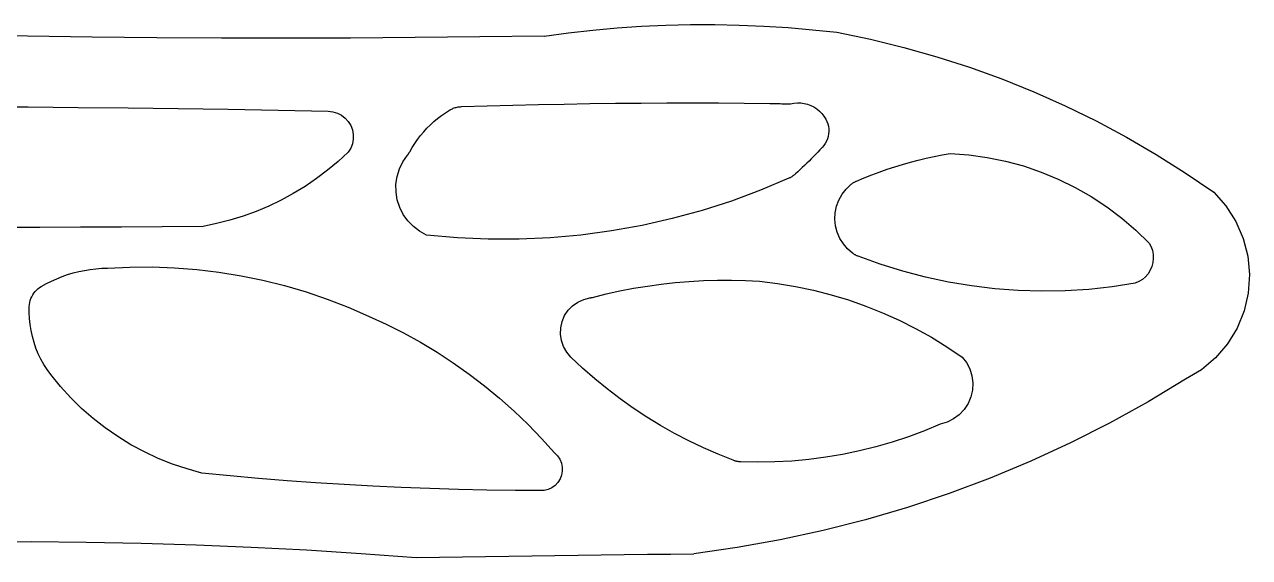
# Model space of a CAD drawing. Header units: millimetres. Extents: x -22 to 17.5, y -7.2 to 9.5.
# Drawn here: x -14.11 to -7.95, y 2.16 to 4.84 of the extents above; entities that cross this region are included whole.
import ezdxf

# ---------------------------------------------------------------- set-up
doc = ezdxf.new("R2010")
doc.units = ezdxf.units.MM
doc.header["$MEASUREMENT"] = 0
doc.layers.get('0').update_dxf_attribs({"linetype": 'CONTINUOUS', "true_color": 0xffffff})

msp = doc.modelspace()

# ---------------------------------------------------------------- linework, layer by layer
for p, q in [((-11.3751, 4.7987), (-11.253, 4.8123)), ((-11.253, 4.8123), (-11.1306, 4.8233)), ((-11.1306, 4.8233), (-11.0079, 4.8316)), ((-11.0079, 4.8316), (-10.8851, 4.8372)), ((-10.8851, 4.8372), (-10.7623, 4.8401)), ((-10.7623, 4.8401), (-10.6393, 4.8403)), ((-10.6393, 4.8403), (-10.5165, 4.8378)), ((-10.5165, 4.8378), (-10.3936, 4.8327)), ((-10.3936, 4.8327), (-10.271, 4.8249)), ((-10.271, 4.8249), (-10.1485, 4.8144)), ((-10.1485, 4.8144), (-10.0263, 4.8012)), ((-14.0959, 4.7816), (-14.4208, 4.7873)), ((-13.7711, 4.7772), (-14.0959, 4.7816)), ((-13.4462, 4.7741), (-13.7711, 4.7772)), ((-13.1213, 4.7723), (-13.4462, 4.7741)), ((-12.7964, 4.7717), (-13.1213, 4.7723)), ((-12.4716, 4.7725), (-12.7964, 4.7717)), ((-12.1467, 4.7745), (-12.4716, 4.7725)), ((-11.8218, 4.7778), (-12.1467, 4.7745)), ((-11.497, 4.7824), (-11.8218, 4.7778)), ((-11.497, 4.7824), (-11.3751, 4.7987)), ((-10.0263, 4.8012), (-9.857, 4.7663)), ((-9.857, 4.7663), (-9.689, 4.7254)), ((-9.689, 4.7254), (-9.5226, 4.6784)), ((-9.5226, 4.6784), (-9.358, 4.6255)), ((-9.358, 4.6255), (-9.1954, 4.5667)), ((-9.1954, 4.5667), (-9.035, 4.5021)), ((-9.035, 4.5021), (-8.8771, 4.4318)), ((-11.6556, 4.435), (-11.5263, 4.4381)), ((-11.5263, 4.4381), (-11.3971, 4.4407)), ((-11.3971, 4.4407), (-11.2679, 4.4428)), ((-11.2679, 4.4428), (-11.1387, 4.4444)), ((-11.1387, 4.4444), (-11.0094, 4.4455)), ((-11.0094, 4.4455), (-10.8802, 4.4462)), ((-10.8802, 4.4462), (-10.7509, 4.4463)), ((-10.7509, 4.4463), (-10.6217, 4.446)), ((-10.6217, 4.446), (-10.4925, 4.4452)), ((-10.4925, 4.4452), (-10.3632, 4.444)), ((-10.3632, 4.444), (-10.3545, 4.4436)), ((-10.3545, 4.4436), (-10.3458, 4.4434)), ((-10.3458, 4.4434), (-10.337, 4.4431)), ((-10.337, 4.4431), (-10.3283, 4.4429)), ((-10.3283, 4.4429), (-10.3196, 4.4427)), ((-10.3196, 4.4427), (-10.3108, 4.4425)), ((-10.3108, 4.4425), (-10.3021, 4.4424)), ((-10.3021, 4.4424), (-10.2934, 4.4423)), ((-10.2934, 4.4423), (-10.2846, 4.4422)), ((-10.2846, 4.4422), (-10.2759, 4.4421)), ((-10.2759, 4.4421), (-10.2672, 4.4421)), ((-10.2672, 4.4421), (-10.2584, 4.4421)), ((-10.2584, 4.4421), (-10.2415, 4.4454)), ((-10.2415, 4.4454), (-10.2242, 4.4467)), ((-10.2242, 4.4467), (-10.2069, 4.4462)), ((-10.2069, 4.4462), (-10.1898, 4.4438)), ((-10.1898, 4.4438), (-10.1731, 4.4396)), ((-10.1731, 4.4396), (-10.1569, 4.4335)), ((-14.3452, 4.4275), (-14.0936, 4.4259)), ((-14.0936, 4.4259), (-13.8419, 4.4238)), ((-13.8419, 4.4238), (-13.5903, 4.4211)), ((-13.5903, 4.4211), (-13.3386, 4.4179)), ((-13.3386, 4.4179), (-13.087, 4.414)), ((-13.087, 4.414), (-12.8353, 4.4096)), ((-12.8353, 4.4096), (-12.5837, 4.4046)), ((-12.5837, 4.4046), (-12.5604, 4.402)), ((-12.5604, 4.402), (-12.5379, 4.3951)), ((-12.5379, 4.3951), (-12.517, 4.3844)), ((-12.517, 4.3844), (-12.4984, 4.37)), ((-12.0334, 4.3678), (-12.014, 4.3826)), ((-12.014, 4.3826), (-11.9941, 4.3966)), ((-11.9941, 4.3966), (-11.9735, 4.4097)), ((-11.9735, 4.4097), (-11.969, 4.4123)), ((-11.969, 4.4123), (-11.9644, 4.4147)), ((-11.9644, 4.4147), (-11.9596, 4.417)), ((-11.9596, 4.417), (-11.9548, 4.419)), ((-11.9548, 4.419), (-11.9499, 4.4208)), ((-11.9499, 4.4208), (-11.9449, 4.4224)), ((-11.9449, 4.4224), (-11.9398, 4.4238)), ((-11.9398, 4.4238), (-11.9347, 4.425)), ((-11.9347, 4.425), (-11.9296, 4.4259)), ((-11.9296, 4.4259), (-11.9244, 4.4266)), ((-11.9244, 4.4266), (-11.9192, 4.4272)), ((-11.9192, 4.4272), (-11.9139, 4.4274)), ((-11.9139, 4.4274), (-11.7847, 4.4315)), ((-11.7847, 4.4315), (-11.6556, 4.435)), ((-10.1569, 4.4335), (-10.1414, 4.4258)), ((-10.1414, 4.4258), (-10.1269, 4.4163)), ((-10.1269, 4.4163), (-10.1135, 4.4054)), ((-10.1135, 4.4054), (-10.1014, 4.3931)), ((-10.1014, 4.3931), (-10.0907, 4.3795)), ((-10.0907, 4.3795), (-10.0816, 4.3648)), ((-8.8771, 4.4318), (-8.7218, 4.3559)), ((-12.4984, 4.37), (-12.4827, 4.3524)), ((-12.4827, 4.3524), (-12.4705, 4.3323)), ((-12.4705, 4.3323), (-12.4621, 4.3104)), ((-12.1037, 4.3005), (-12.0873, 4.3185)), ((-12.0873, 4.3185), (-12.07, 4.3357)), ((-12.07, 4.3357), (-12.052, 4.3521)), ((-12.052, 4.3521), (-12.0334, 4.3678)), ((-10.0816, 4.3648), (-10.076, 4.3532)), ((-10.076, 4.3532), (-10.0717, 4.3412)), ((-10.0717, 4.3412), (-10.0686, 4.3287)), ((-10.0686, 4.3287), (-10.0669, 4.316)), ((-10.0669, 4.316), (-10.0665, 4.3032)), ((-8.7218, 4.3559), (-8.5692, 4.2744)), ((-12.4621, 4.3104), (-12.4578, 4.2873)), ((-12.4578, 4.2637), (-12.4621, 4.2406)), ((-12.4578, 4.2873), (-12.4578, 4.2637)), ((-12.1483, 4.2427), (-12.1343, 4.2626)), ((-12.1343, 4.2626), (-12.1194, 4.2819)), ((-12.1194, 4.2819), (-12.1037, 4.3005)), ((-10.0781, 4.2535), (-10.0842, 4.2422)), ((-10.0733, 4.2654), (-10.0781, 4.2535)), ((-10.0697, 4.2777), (-10.0733, 4.2654)), ((-10.0674, 4.2903), (-10.0697, 4.2777)), ((-10.0665, 4.3032), (-10.0674, 4.2903)), ((-8.5692, 4.2744), (-8.4198, 4.1876)), ((-12.4827, 4.1986), (-12.5338, 4.1517)), ((-12.4705, 4.2187), (-12.4827, 4.1986)), ((-12.4621, 4.2406), (-12.4705, 4.2187)), ((-12.1814, 4.1889), (-12.1804, 4.1904)), ((-12.1804, 4.1904), (-12.1793, 4.1919)), ((-12.1793, 4.1919), (-12.1783, 4.1934)), ((-12.1783, 4.1934), (-12.1774, 4.1949)), ((-12.1774, 4.1949), (-12.1764, 4.1964)), ((-12.1764, 4.1964), (-12.1755, 4.198)), ((-12.1755, 4.198), (-12.1746, 4.1995)), ((-12.1746, 4.1995), (-12.1737, 4.2011)), ((-12.1737, 4.2011), (-12.1615, 4.2221)), ((-12.1615, 4.2221), (-12.1483, 4.2427)), ((-10.1215, 4.199), (-10.1324, 4.1876)), ((-10.1106, 4.2103), (-10.1215, 4.199)), ((-10.0997, 4.2218), (-10.1106, 4.2103)), ((-10.0914, 4.2316), (-10.0997, 4.2218)), ((-10.0842, 4.2422), (-10.0914, 4.2316)), ((-9.4965, 4.1855), (-9.4561, 4.1928)), ((-9.4561, 4.1928), (-9.3627, 4.1857)), ((-12.5338, 4.1517), (-12.5872, 4.1074)), ((-12.2257, 4.1148), (-12.2083, 4.1505)), ((-12.2083, 4.1505), (-12.1858, 4.1832)), ((-12.1858, 4.1832), (-12.1846, 4.1846)), ((-12.1846, 4.1846), (-12.1835, 4.186)), ((-12.1835, 4.186), (-12.1825, 4.1875)), ((-12.1825, 4.1875), (-12.1814, 4.1889)), ((-10.1884, 4.1321), (-10.1998, 4.1213)), ((-10.1771, 4.1431), (-10.1884, 4.1321)), ((-10.1658, 4.1541), (-10.1771, 4.1431)), ((-10.1546, 4.1652), (-10.1658, 4.1541)), ((-10.1435, 4.1764), (-10.1546, 4.1652)), ((-10.1324, 4.1876), (-10.1435, 4.1764)), ((-9.7346, 4.1253), (-9.6955, 4.1373)), ((-9.6955, 4.1373), (-9.6561, 4.1485)), ((-9.6561, 4.1485), (-9.6165, 4.159)), ((-9.6165, 4.159), (-9.5766, 4.1686)), ((-9.5766, 4.1686), (-9.5366, 4.1775)), ((-9.5366, 4.1775), (-9.4965, 4.1855)), ((-9.3627, 4.1857), (-9.2699, 4.1727)), ((-9.2699, 4.1727), (-9.178, 4.1538)), ((-9.178, 4.1538), (-9.0876, 4.1292)), ((-9.0876, 4.1292), (-8.9989, 4.0989)), ((-8.4198, 4.1876), (-8.2735, 4.0954)), ((-12.5872, 4.1074), (-12.6427, 4.0658)), ((-12.2431, 4.0376), (-12.2373, 4.0769)), ((-12.2373, 4.0769), (-12.2257, 4.1148)), ((-10.2669, 4.0677), (-10.4102, 4.0072)), ((-10.264, 4.0691), (-10.2669, 4.0677)), ((-10.261, 4.0705), (-10.264, 4.0691)), ((-10.2582, 4.072), (-10.261, 4.0705)), ((-10.2553, 4.0736), (-10.2582, 4.072)), ((-10.2526, 4.0753), (-10.2553, 4.0736)), ((-10.2498, 4.0771), (-10.2526, 4.0753)), ((-10.2471, 4.0789), (-10.2498, 4.0771)), ((-10.2445, 4.0808), (-10.2471, 4.0789)), ((-10.2419, 4.0827), (-10.2445, 4.0808)), ((-10.2393, 4.0848), (-10.2419, 4.0827)), ((-10.2369, 4.0869), (-10.2393, 4.0848)), ((-10.2344, 4.089), (-10.2369, 4.0869)), ((-10.2228, 4.0997), (-10.2344, 4.089)), ((-10.2113, 4.1104), (-10.2228, 4.0997)), ((-10.1998, 4.1213), (-10.2113, 4.1104)), ((-9.9265, 4.0537), (-9.8887, 4.0695)), ((-9.8887, 4.0695), (-9.8506, 4.0846)), ((-9.8506, 4.0846), (-9.8122, 4.0989)), ((-9.8122, 4.0989), (-9.7736, 4.1125)), ((-9.7736, 4.1125), (-9.7346, 4.1253)), ((-8.9989, 4.0989), (-8.9122, 4.0631)), ((-8.2735, 4.0954), (-8.1307, 3.998)), ((-12.7001, 4.0269), (-12.7594, 3.9909)), ((-12.6427, 4.0658), (-12.7001, 4.0269)), ((-12.2428, 3.9979), (-12.2431, 4.0376)), ((-10.4102, 4.0072), (-10.556, 3.9531)), ((-9.9998, 3.9869), (-9.9795, 4.0132)), ((-9.9795, 4.0132), (-9.9554, 4.0361)), ((-9.9554, 4.0361), (-9.9532, 4.0378)), ((-9.9532, 4.0378), (-9.951, 4.0396)), ((-9.951, 4.0396), (-9.9487, 4.0412)), ((-9.9487, 4.0412), (-9.9463, 4.0428)), ((-9.9463, 4.0428), (-9.944, 4.0444)), ((-9.944, 4.0444), (-9.9416, 4.0459)), ((-9.9416, 4.0459), (-9.9391, 4.0473)), ((-9.9391, 4.0473), (-9.9367, 4.0487)), ((-9.9367, 4.0487), (-9.9342, 4.05)), ((-9.9342, 4.05), (-9.9316, 4.0513)), ((-9.9316, 4.0513), (-9.9291, 4.0525)), ((-9.9291, 4.0525), (-9.9265, 4.0537)), ((-8.9122, 4.0631), (-8.8281, 4.0219)), ((-8.8281, 4.0219), (-8.7466, 3.9754)), ((-12.8204, 3.9579), (-12.8829, 3.9279)), ((-12.7594, 3.9909), (-12.8204, 3.9579)), ((-12.2365, 3.9587), (-12.2428, 3.9979)), ((-12.2242, 3.9209), (-12.2365, 3.9587)), ((-10.556, 3.9531), (-10.704, 3.9055)), ((-10.0274, 3.9268), (-10.0159, 3.9579)), ((-10.0159, 3.9579), (-9.9998, 3.9869)), ((-8.7466, 3.9754), (-8.6683, 3.9239)), ((-8.1307, 3.998), (-8.0689, 3.9288)), ((-12.9469, 3.901), (-13.0121, 3.8773)), ((-12.8829, 3.9279), (-12.9469, 3.901)), ((-12.2064, 3.8855), (-12.2242, 3.9209)), ((-12.1833, 3.8532), (-12.2064, 3.8855)), ((-10.704, 3.9055), (-10.854, 3.8646)), ((-10.0357, 3.8611), (-10.034, 3.8943)), ((-10.034, 3.8943), (-10.0274, 3.9268)), ((-8.6683, 3.9239), (-8.5934, 3.8676)), ((-8.0689, 3.9288), (-8.0189, 3.8506)), ((-14.0346, 3.8201), (-14.2399, 3.8198)), ((-13.8293, 3.8209), (-14.0346, 3.8201)), ((-13.624, 3.822), (-13.8293, 3.8209)), ((-13.4188, 3.8237), (-13.624, 3.822)), ((-13.2135, 3.8257), (-13.4188, 3.8237)), ((-13.1455, 3.8396), (-13.2135, 3.8257)), ((-13.0783, 3.8568), (-13.1455, 3.8396)), ((-13.0121, 3.8773), (-13.0783, 3.8568)), ((-12.1556, 3.8247), (-12.1833, 3.8532)), ((-12.1239, 3.8008), (-12.1556, 3.8247)), ((-11.0057, 3.8303), (-11.1588, 3.8029)), ((-10.854, 3.8646), (-11.0057, 3.8303)), ((-10.0323, 3.8281), (-10.0357, 3.8611)), ((-10.024, 3.796), (-10.0323, 3.8281)), ((-8.5934, 3.8676), (-8.5222, 3.8066)), ((-8.0189, 3.8506), (-7.9819, 3.7655)), ((-12.0889, 3.7821), (-12.1239, 3.8008)), ((-11.934, 3.7683), (-12.0889, 3.7821)), ((-11.7787, 3.7614), (-11.934, 3.7683)), ((-11.6232, 3.7615), (-11.7787, 3.7614)), ((-11.4678, 3.7684), (-11.6232, 3.7615)), ((-11.3129, 3.7822), (-11.4678, 3.7684)), ((-11.1588, 3.8029), (-11.3129, 3.7822)), ((-10.0108, 3.7655), (-10.024, 3.796)), ((-9.9932, 3.7373), (-10.0108, 3.7655)), ((-8.5222, 3.8066), (-8.455, 3.7413)), ((-7.9819, 3.7655), (-7.959, 3.6756)), ((-9.9716, 3.7122), (-9.9932, 3.7373)), ((-9.9464, 3.6906), (-9.9716, 3.7122)), ((-8.455, 3.7413), (-8.4456, 3.7232)), ((-8.4456, 3.7232), (-8.4389, 3.704)), ((-8.4389, 3.704), (-8.4352, 3.684)), ((-9.9442, 3.689), (-9.9464, 3.6906)), ((-9.942, 3.6875), (-9.9442, 3.689)), ((-9.9397, 3.6861), (-9.942, 3.6875)), ((-9.9374, 3.6846), (-9.9397, 3.6861)), ((-9.9351, 3.6833), (-9.9374, 3.6846)), ((-9.9328, 3.682), (-9.9351, 3.6833)), ((-9.9304, 3.6807), (-9.9328, 3.682)), ((-9.928, 3.6795), (-9.9304, 3.6807)), ((-9.9256, 3.6783), (-9.928, 3.6795)), ((-9.9232, 3.6772), (-9.9256, 3.6783)), ((-9.9207, 3.6762), (-9.9232, 3.6772)), ((-9.9182, 3.6752), (-9.9207, 3.6762)), ((-9.8072, 3.6351), (-9.9182, 3.6752)), ((-9.6944, 3.6), (-9.8072, 3.6351)), ((-8.4367, 3.6434), (-8.442, 3.6237)), ((-8.4345, 3.6636), (-8.4367, 3.6434)), ((-8.4352, 3.684), (-8.4345, 3.6636)), ((-7.959, 3.6756), (-7.9506, 3.5833)), ((-13.9487, 3.5628), (-13.9216, 3.5736)), ((-13.9216, 3.5736), (-13.8942, 3.5832)), ((-13.8942, 3.5832), (-13.8663, 3.5915)), ((-13.8663, 3.5915), (-13.8381, 3.5987)), ((-13.8381, 3.5987), (-13.8096, 3.6047)), ((-13.8096, 3.6047), (-13.7809, 3.6094)), ((-13.7809, 3.6094), (-13.752, 3.6128)), ((-13.752, 3.6128), (-13.723, 3.6151)), ((-13.723, 3.6151), (-13.6939, 3.616)), ((-13.6939, 3.616), (-13.5816, 3.6213)), ((-13.5816, 3.6213), (-13.4692, 3.622)), ((-13.4692, 3.622), (-13.3569, 3.6179)), ((-13.3569, 3.6179), (-13.2448, 3.6092)), ((-13.2448, 3.6092), (-13.1332, 3.5958)), ((-13.1332, 3.5958), (-13.0223, 3.5778)), ((-13.0223, 3.5778), (-12.9122, 3.5553)), ((-9.5802, 3.5701), (-9.6944, 3.6)), ((-8.4609, 3.5878), (-8.4741, 3.5723)), ((-8.4501, 3.605), (-8.4609, 3.5878)), ((-8.442, 3.6237), (-8.4501, 3.605)), ((-7.9506, 3.5833), (-7.957, 3.4907)), ((-14.0509, 3.5052), (-14.0434, 3.5121)), ((-14.0434, 3.5121), (-14.0353, 3.5183)), ((-14.0353, 3.5183), (-14.0267, 3.5238)), ((-14.0267, 3.5238), (-14.0013, 3.5379)), ((-14.0013, 3.5379), (-13.9752, 3.5509)), ((-13.9752, 3.5509), (-13.9487, 3.5628)), ((-12.9122, 3.5553), (-12.8031, 3.5281)), ((-12.8031, 3.5281), (-12.6953, 3.4964)), ((-11.1177, 3.5011), (-11.0483, 3.5144)), ((-11.0483, 3.5144), (-10.9786, 3.5259)), ((-10.9786, 3.5259), (-10.9086, 3.5355)), ((-10.9086, 3.5355), (-10.8383, 3.5433)), ((-10.8383, 3.5433), (-10.7679, 3.5491)), ((-10.7679, 3.5491), (-10.6973, 3.5532)), ((-10.6973, 3.5532), (-10.6267, 3.5553)), ((-10.6267, 3.5553), (-10.556, 3.5556)), ((-10.556, 3.5556), (-10.4854, 3.5539)), ((-10.4854, 3.5539), (-10.4148, 3.5505)), ((-10.4148, 3.5505), (-10.3239, 3.5392)), ((-10.3239, 3.5392), (-10.2335, 3.5241)), ((-10.2335, 3.5241), (-10.1438, 3.5051)), ((-9.4647, 3.5454), (-9.5802, 3.5701)), ((-9.3483, 3.526), (-9.4647, 3.5454)), ((-9.231, 3.5119), (-9.3483, 3.526)), ((-9.1133, 3.5032), (-9.231, 3.5119)), ((-8.6419, 3.5217), (-8.7593, 3.509)), ((-8.5252, 3.5397), (-8.6419, 3.5217)), ((-8.5066, 3.548), (-8.5252, 3.5397)), ((-8.4895, 3.5589), (-8.5066, 3.548)), ((-8.4741, 3.5723), (-8.4895, 3.5589)), ((-14.0847, 3.4434), (-14.0822, 3.4533)), ((-14.0822, 3.4533), (-14.0788, 3.4629)), ((-14.0788, 3.4629), (-14.0747, 3.4723)), ((-14.0747, 3.4723), (-14.0698, 3.4812)), ((-14.0698, 3.4812), (-14.0642, 3.4897)), ((-14.0642, 3.4897), (-14.0579, 3.4977)), ((-14.0579, 3.4977), (-14.0509, 3.5052)), ((-12.6953, 3.4964), (-12.5889, 3.4603)), ((-12.5889, 3.4603), (-12.484, 3.4198)), ((-11.3284, 3.4453), (-11.2991, 3.4587)), ((-11.2991, 3.4587), (-11.2679, 3.4664)), ((-11.2679, 3.4664), (-11.2658, 3.4668)), ((-11.2658, 3.4668), (-11.2637, 3.4671)), ((-11.2637, 3.4671), (-11.2616, 3.4676)), ((-11.2616, 3.4676), (-11.2595, 3.468)), ((-11.2595, 3.468), (-11.2574, 3.4685)), ((-11.2574, 3.4685), (-11.2553, 3.469)), ((-11.2553, 3.469), (-11.1867, 3.486)), ((-11.1867, 3.486), (-11.1177, 3.5011)), ((-10.1438, 3.5051), (-10.0551, 3.4823)), ((-10.0551, 3.4823), (-9.9674, 3.4557)), ((-9.9674, 3.4557), (-9.8809, 3.4254)), ((-8.9953, 3.4998), (-9.1133, 3.5032)), ((-8.8772, 3.5017), (-8.9953, 3.4998)), ((-8.7593, 3.509), (-8.8772, 3.5017)), ((-7.957, 3.4907), (-7.9781, 3.4004)), ((-14.0877, 3.3927), (-14.0873, 3.4232)), ((-14.0863, 3.3623), (-14.0877, 3.3927)), ((-14.0873, 3.4232), (-14.0864, 3.4334)), ((-14.0864, 3.4334), (-14.0847, 3.4434)), ((-12.484, 3.4198), (-12.381, 3.3749)), ((-11.3951, 3.3769), (-11.3772, 3.4037)), ((-11.3772, 3.4037), (-11.3547, 3.4268)), ((-11.3547, 3.4268), (-11.3284, 3.4453)), ((-9.8809, 3.4254), (-9.7958, 3.3915)), ((-9.7958, 3.3915), (-9.7122, 3.3539)), ((-7.9781, 3.4004), (-8.0132, 3.3145)), ((-14.0832, 3.3319), (-14.0863, 3.3623)), ((-14.0783, 3.3018), (-14.0832, 3.3319)), ((-12.381, 3.3749), (-12.2923, 3.3342)), ((-12.2923, 3.3342), (-12.2053, 3.2902)), ((-11.4147, 3.3159), (-11.4077, 3.3473)), ((-11.4077, 3.3473), (-11.3951, 3.3769)), ((-9.7122, 3.3539), (-9.6303, 3.3128)), ((-14.0717, 3.2721), (-14.0783, 3.3018)), ((-14.0634, 3.2427), (-14.0717, 3.2721)), ((-12.2053, 3.2902), (-12.1199, 3.243)), ((-11.4157, 3.2837), (-11.4147, 3.3159)), ((-11.4109, 3.2519), (-11.4157, 3.2837)), ((-9.6303, 3.3128), (-9.5502, 3.2683)), ((-9.5502, 3.2683), (-9.4721, 3.2203)), ((-8.0132, 3.3145), (-8.0616, 3.2353)), ((-14.0534, 3.2139), (-14.0634, 3.2427)), ((-14.0417, 3.1858), (-14.0534, 3.2139)), ((-12.1199, 3.243), (-12.0363, 3.1926)), ((-11.4002, 3.2215), (-11.4109, 3.2519)), ((-11.3842, 3.1936), (-11.4002, 3.2215)), ((-9.4721, 3.2203), (-9.3961, 3.1691)), ((-8.0616, 3.2353), (-8.1219, 3.1649)), ((-14.0284, 3.1583), (-14.0417, 3.1858)), ((-14.0135, 3.1317), (-14.0284, 3.1583)), ((-12.0363, 3.1926), (-11.9547, 3.1392)), ((-11.3633, 3.1691), (-11.3842, 3.1936)), ((-11.3042, 3.1135), (-11.3633, 3.1691)), ((-9.3961, 3.1691), (-9.3741, 3.1407)), ((-8.1219, 3.1649), (-8.1927, 3.1049)), ((-13.9972, 3.106), (-14.0135, 3.1317)), ((-13.9793, 3.0813), (-13.9972, 3.106)), ((-13.9307, 3.0215), (-13.9793, 3.0813)), ((-11.9547, 3.1392), (-11.875, 3.0829)), ((-11.875, 3.0829), (-11.7975, 3.0236)), ((-11.2432, 3.06), (-11.3042, 3.1135)), ((-9.3741, 3.1407), (-9.3575, 3.1089)), ((-9.3575, 3.1089), (-9.3467, 3.0746)), ((-8.1927, 3.1049), (-8.2721, 3.0569)), ((-13.8788, 2.9646), (-13.9307, 3.0215)), ((-11.7975, 3.0236), (-11.7223, 2.9615)), ((-11.1804, 3.0085), (-11.2432, 3.06)), ((-9.3467, 3.0746), (-9.3421, 3.039)), ((-9.3421, 3.039), (-9.3439, 3.0031)), ((-8.2721, 3.0569), (-8.461, 2.9434)), ((-13.8238, 2.9106), (-13.8788, 2.9646)), ((-11.7223, 2.9615), (-11.6494, 2.8967)), ((-11.1159, 2.9593), (-11.1804, 3.0085)), ((-11.0498, 2.9123), (-11.1159, 2.9593)), ((-9.352, 2.9681), (-9.366, 2.9351)), ((-9.3439, 3.0031), (-9.352, 2.9681)), ((-13.7659, 2.8599), (-13.8238, 2.9106)), ((-11.6494, 2.8967), (-11.5789, 2.8293)), ((-10.9821, 2.8675), (-11.0498, 2.9123)), ((-9.3857, 2.9051), (-9.4104, 2.879)), ((-9.366, 2.9351), (-9.3857, 2.9051)), ((-8.461, 2.9434), (-8.654, 2.8368)), ((-13.7051, 2.8125), (-13.7659, 2.8599)), ((-10.9129, 2.8252), (-10.9821, 2.8675)), ((-9.4714, 2.8416), (-9.5059, 2.8316)), ((-9.4392, 2.8576), (-9.4714, 2.8416)), ((-9.4104, 2.879), (-9.4392, 2.8576)), ((-8.654, 2.8368), (-8.8508, 2.7373)), ((-13.6418, 2.7687), (-13.7051, 2.8125)), ((-11.5789, 2.8293), (-11.511, 2.7592)), ((-10.8423, 2.7852), (-10.9129, 2.8252)), ((-10.7703, 2.7476), (-10.8423, 2.7852)), ((-9.585, 2.7984), (-9.6654, 2.7683)), ((-9.5059, 2.8316), (-9.585, 2.7984)), ((-13.5761, 2.7284), (-13.6418, 2.7687)), ((-13.5083, 2.692), (-13.5761, 2.7284)), ((-11.511, 2.7592), (-11.4457, 2.6868)), ((-10.6972, 2.7125), (-10.7703, 2.7476)), ((-10.6228, 2.68), (-10.6972, 2.7125)), ((-9.8294, 2.7174), (-9.9127, 2.6967)), ((-9.7469, 2.7413), (-9.8294, 2.7174)), ((-9.6654, 2.7683), (-9.7469, 2.7413)), ((-8.8508, 2.7373), (-9.051, 2.6451)), ((-13.4385, 2.6594), (-13.5083, 2.692)), ((-13.367, 2.6308), (-13.4385, 2.6594)), ((-11.4457, 2.6868), (-11.431, 2.6723)), ((-11.431, 2.6723), (-11.4194, 2.6552)), ((-11.4194, 2.6552), (-11.4113, 2.6363)), ((-10.5474, 2.65), (-10.6228, 2.68)), ((-10.5444, 2.6489), (-10.5474, 2.65)), ((-10.1664, 2.6538), (-10.2519, 2.646)), ((-10.0813, 2.6649), (-10.1664, 2.6538)), ((-9.9967, 2.6792), (-10.0813, 2.6649)), ((-9.9127, 2.6967), (-9.9967, 2.6792)), ((-13.2939, 2.6063), (-13.367, 2.6308)), ((-13.2197, 2.5859), (-13.2939, 2.6063)), ((-11.4113, 2.6363), (-11.407, 2.6161)), ((-11.4066, 2.5955), (-11.4102, 2.5752)), ((-11.407, 2.6161), (-11.4066, 2.5955)), ((-10.5413, 2.6478), (-10.5444, 2.6489)), ((-10.5382, 2.6469), (-10.5413, 2.6478)), ((-10.535, 2.646), (-10.5382, 2.6469)), ((-10.5319, 2.6453), (-10.535, 2.646)), ((-10.5287, 2.6446), (-10.5319, 2.6453)), ((-10.5255, 2.6439), (-10.5287, 2.6446)), ((-10.5223, 2.6434), (-10.5255, 2.6439)), ((-10.519, 2.643), (-10.5223, 2.6434)), ((-10.5158, 2.6426), (-10.519, 2.643)), ((-10.5125, 2.6424), (-10.5158, 2.6426)), ((-10.5093, 2.6422), (-10.5125, 2.6424)), ((-10.4235, 2.6402), (-10.5093, 2.6422)), ((-10.3376, 2.6414), (-10.4235, 2.6402)), ((-10.2519, 2.646), (-10.3376, 2.6414)), ((-9.051, 2.6451), (-9.2545, 2.5602)), ((-13.0767, 2.5718), (-13.2197, 2.5859)), ((-12.9336, 2.5588), (-13.0767, 2.5718)), ((-12.7903, 2.5471), (-12.9336, 2.5588)), ((-12.647, 2.5367), (-12.7903, 2.5471)), ((-12.5036, 2.5275), (-12.647, 2.5367)), ((-12.3602, 2.5196), (-12.5036, 2.5275)), ((-11.4286, 2.5386), (-11.4428, 2.5236)), ((-11.4176, 2.556), (-11.4286, 2.5386)), ((-11.4102, 2.5752), (-11.4176, 2.556)), ((-9.2545, 2.5602), (-9.4609, 2.4828)), ((-12.2166, 2.5129), (-12.3602, 2.5196)), ((-12.073, 2.5075), (-12.2166, 2.5129)), ((-11.9294, 2.5033), (-12.073, 2.5075)), ((-11.7857, 2.5004), (-11.9294, 2.5033)), ((-11.642, 2.4987), (-11.7857, 2.5004)), ((-11.4984, 2.4983), (-11.642, 2.4987)), ((-11.4783, 2.5031), (-11.4984, 2.4983)), ((-11.4596, 2.5116), (-11.4783, 2.5031)), ((-11.4428, 2.5236), (-11.4596, 2.5116)), ((-9.4609, 2.4828), (-9.67, 2.413)), ((-9.67, 2.413), (-9.8815, 2.3508)), ((-9.8815, 2.3508), (-10.0951, 2.2964)), ((-10.0951, 2.2964), (-10.3106, 2.2498)), ((-14.3551, 2.2407), (-14.0781, 2.2412)), ((-14.0781, 2.2412), (-13.8011, 2.2388)), ((-13.8011, 2.2388), (-13.5241, 2.2334)), ((-13.5241, 2.2334), (-13.2472, 2.225)), ((-13.2472, 2.225), (-12.9705, 2.2136)), ((-10.3106, 2.2498), (-10.5276, 2.211)), ((-12.9705, 2.2136), (-12.6938, 2.1992)), ((-12.6938, 2.1992), (-12.4174, 2.1818)), ((-12.4174, 2.1818), (-12.1411, 2.1614)), ((-12.1411, 2.1614), (-12.0248, 2.1631)), ((-12.0248, 2.1631), (-11.9086, 2.1648)), ((-11.9086, 2.1648), (-11.7923, 2.1664)), ((-11.7923, 2.1664), (-11.676, 2.168)), ((-11.676, 2.168), (-11.5598, 2.1696)), ((-11.5598, 2.1696), (-11.4435, 2.1712)), ((-11.4435, 2.1712), (-11.3272, 2.1728)), ((-11.3272, 2.1728), (-11.211, 2.1743)), ((-11.211, 2.1743), (-11.0947, 2.1758)), ((-11.0947, 2.1758), (-10.9784, 2.1773)), ((-10.9784, 2.1773), (-10.8621, 2.1788)), ((-10.8621, 2.1788), (-10.7459, 2.1802)), ((-10.5276, 2.211), (-10.7459, 2.1802))]:
    msp.add_line(p, q)

doc.saveas('drawing.dxf')
